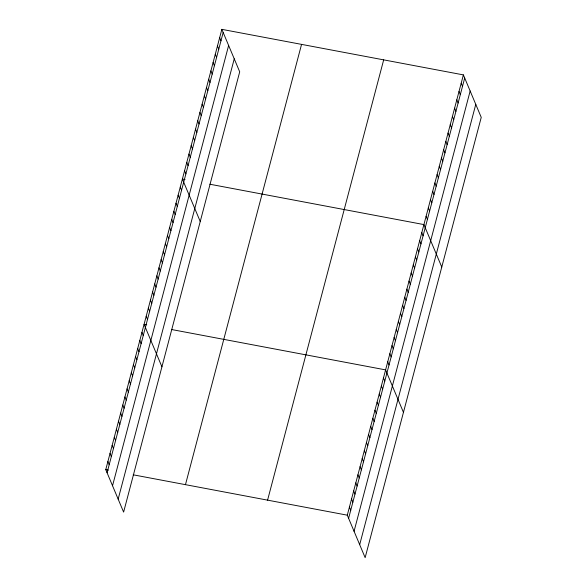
<?xml version="1.0" encoding="UTF-8"?>
<svg xmlns="http://www.w3.org/2000/svg" width="587" height="587" viewBox="0 0 587 587"><rect width="100%" height="100%" fill="white"/><g stroke="black" fill="none" stroke-linecap="round" stroke-linejoin="round"><path stroke-width="0.88" d="M221.857 29.35L239.709 71.827L123.615 512.106L105.763 469.629L221.857 29.35L463.385 74.894L481.237 117.371L365.143 557.65L347.291 515.173L463.385 74.894M107.076 472.755L223.17 32.476M112.535 485.743L228.629 45.463M118.163 499.119L234.25 58.839M185.47 484.657L301.557 44.377M267.584 500.146L383.678 59.867M348.605 518.306L464.699 78.02M354.064 531.286L470.158 91.007M359.684 544.663L475.778 104.383M185.044 179.549L182.381 179.042L200.24 221.519M209.838 184.223L423.909 224.586L441.769 267.063M146.728 324.838L144.072 324.34L161.931 366.816M171.529 329.512L385.6 369.883L403.452 412.36M105.763 469.629L108.419 470.128M133.22 474.81L347.291 515.173M461.191 83.207L462.505 86.34M458.997 91.528L460.311 94.654M456.803 99.841L458.117 102.974M454.609 108.162L455.923 111.288M452.416 116.475L453.736 119.609M450.222 124.796L451.542 127.922M448.035 133.11L449.349 136.235M445.841 141.423L447.155 144.556M443.647 149.744L444.961 152.869M441.453 158.057L442.767 161.19M439.259 166.378L440.573 169.504M437.066 174.691L438.386 177.817M434.872 183.005L436.192 186.138M432.685 191.325L433.998 194.451M430.491 199.639L431.805 202.772M428.297 207.959L429.611 211.085M426.103 216.273L427.417 219.399M421.782 232.665L423.095 235.791M419.654 240.736L420.967 243.862M417.526 248.807L418.839 251.933M415.398 256.879L416.711 260.004M413.27 264.95L414.583 268.076M411.142 273.021L412.456 276.147M409.014 281.092L410.328 284.218M406.886 289.164L408.2 292.289M404.759 297.235L406.072 300.368M402.623 305.306L403.944 308.439M400.495 313.377L401.816 316.51M398.368 321.449L399.688 324.582M396.24 329.52L397.56 332.653M394.112 337.591L395.425 340.724M391.984 345.67L393.297 348.795M389.856 353.741L391.169 356.867M387.728 361.812L389.042 364.938M383.472 377.955L384.786 381.08M381.345 386.026L382.658 389.152M379.217 394.097L380.53 397.223M377.089 402.168L378.402 405.294M219.663 37.663L220.976 40.797M374.961 410.24L376.274 413.373M217.469 45.984L218.782 49.11M372.833 418.311L374.146 421.444M215.275 54.297L216.596 57.431M370.698 426.382L372.019 429.515M213.081 62.618L214.402 65.744M368.57 434.453L369.891 437.586M210.894 70.932L212.208 74.057M366.442 442.525L367.763 445.658M208.701 79.245L210.014 82.378M364.314 450.596L365.635 453.729M206.507 87.566L207.82 90.691M362.186 458.674L363.5 461.8M204.313 95.879L205.626 99.012M360.058 466.746L361.372 469.871M202.119 104.2L203.432 107.326M357.931 474.817L359.244 477.943M355.803 482.888L357.116 486.014M199.925 112.513L201.246 115.646M353.675 490.959L354.988 494.085M197.731 120.834L199.052 123.96M351.547 499.031L352.86 502.156M195.544 129.147L196.858 132.273M349.419 507.102L350.733 510.228M193.35 137.461L194.664 140.594M191.157 145.781L192.47 148.907M188.963 154.095L190.276 157.228M186.769 162.416L188.082 165.541M184.575 170.729L185.896 173.855M180.253 187.114L181.574 190.247M178.125 195.192L179.446 198.318M175.997 203.263L177.311 206.389M173.869 211.335L175.183 214.46M171.742 219.406L173.055 222.532M169.614 227.477L170.927 230.603M167.486 235.548L168.799 238.674M165.358 243.62L166.671 246.745M163.23 251.691L164.543 254.817M161.102 259.762L162.416 262.895M158.974 267.833L160.288 270.967M156.846 275.905L158.16 279.038M154.719 283.976L156.032 287.109M152.583 292.047L153.904 295.18M150.455 300.118L151.776 303.252M148.328 308.197L149.648 311.323M146.2 316.268L147.52 319.394M141.944 332.411L143.257 335.537M139.816 340.482L141.129 343.608M137.688 348.553L139.002 351.679M135.56 356.625L136.874 359.75M133.432 364.696L134.746 367.822M131.305 372.767L132.618 375.9M129.177 380.838L130.49 383.971M127.049 388.91L128.362 392.043M124.921 396.981L126.234 400.114M122.793 405.052L124.106 408.185M120.658 413.131L121.979 416.256M118.53 421.202L119.851 424.328M116.402 429.273L117.723 432.399M114.274 437.344L115.595 440.47M112.146 445.416L113.46 448.541M110.018 453.487L111.332 456.613M107.891 461.558L109.204 464.684"/></g></svg>
